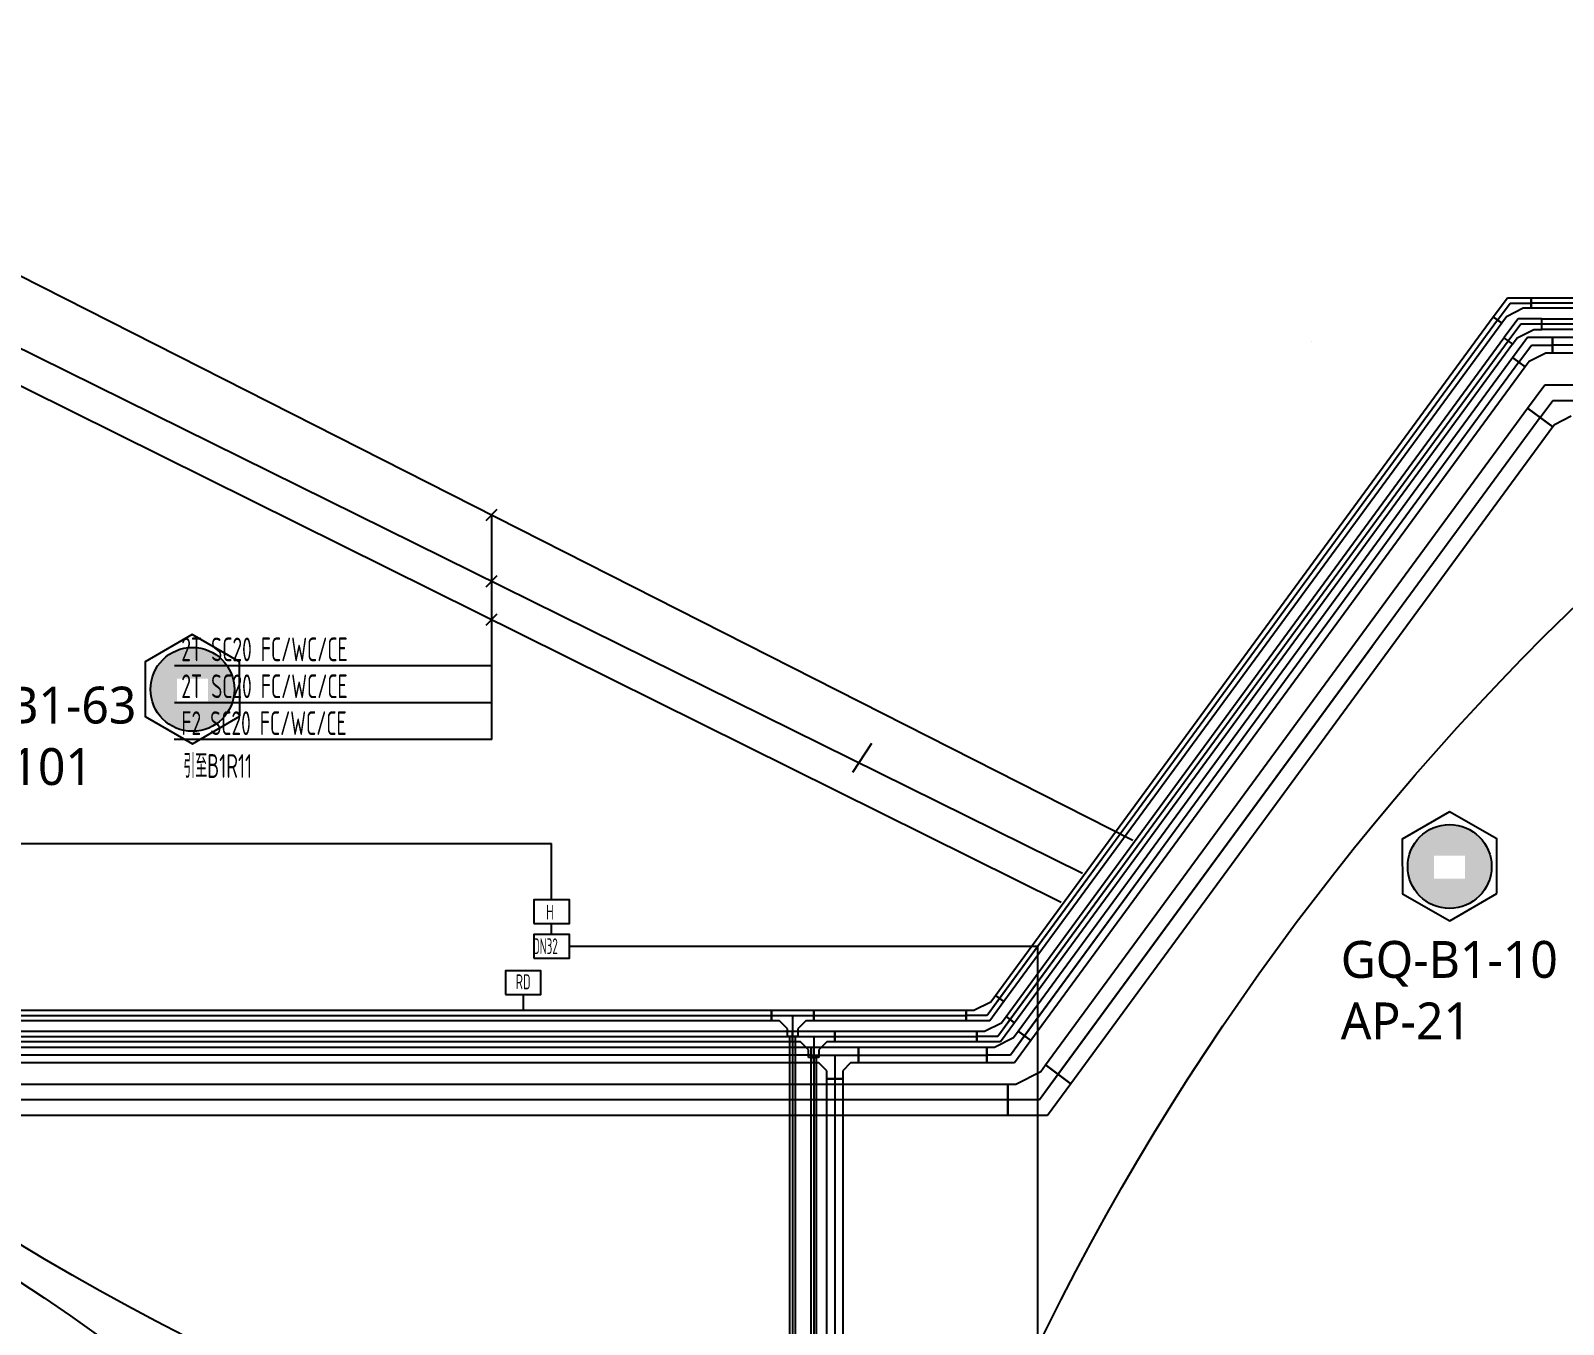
# Model space of a CAD drawing. Extents: x 0 to 3879896, y -114000 to 391286.
# Drawn here: x 2071112 to 2100198, y 250090 to 274638 of the extents above; entities that cross this region are included whole.
import ezdxf

# ---------------------------------------------------------------- set-up
doc = ezdxf.new("R2010")
doc.units = 0
doc.header["$LTSCALE"] = 1000
doc.header["$MEASUREMENT"] = 0
doc.layers.get('0').update_dxf_attribs({"linetype": 'CONTINUOUS'})
for name, color, linetype in [('AP', 7, 'CONTINUOUS'), ('CABLETRAY_DOTE', 5, 'CONTINUOUS'), ('CABLETRAY_WEAK', 6, 'CONTINUOUS'), ('T-BSA TEXT', 7, '485_LINE'), ('T-C-CHANNELS', 30, 'CONTINUOUS'), ('T-I-CHANNELS', 2, 'CONTINUOUS'), ('T-METER DATA', 150, 'C_LINE'), ('T-R-INTEGRATE', 1, 'CONTINUOUS'), ('T-SYSTEM BLOCK', 4, 'CONTINUOUS'), ('T-TEXT', 7, 'CONTINUOUS'), ('T-TL', 2, 'CONTINUOUS'), ('T-铁塔', 3, 'CONTINUOUS'), ('WALL', 2, 'CONTINUOUS'), ('WIRE-通讯', 4, 'CONTINUOUS')]:
    doc.layers.add(name, color=color, linetype=linetype)
doc.styles.add('GBSTYLE', font='gbxwxt.shx', dxfattribs={"width": 0.6, "bigfont": 'gbhzfs.shx'})
doc.styles.get("Standard").update_dxf_attribs({"font": 'GBENOR', "bigfont": 'GBCBIG'})
doc.linetypes.add('485_LINE', pattern='A,25.7,-3.58,["485",Standard,S=2.54,R=0,X=-3.2,Y=-1.27],-3.85', length=33.13)
doc.linetypes.add('C_LINE', pattern='A,25.7,-2.08,["C",Standard,S=2.54,R=0,X=-0.54,Y=-1.27],-2.35', length=30.13)

# ---------------------------------------------------------------- blocks, each defined once
blk = doc.blocks.new('空调抄费表')
at = {"layer": 'T-SYSTEM BLOCK'}
blk.add_lwpolyline([(-338, 0), (338, 0), (338, 450), (-338, 450)], close=True, dxfattribs=at)
at = {"layer": 'T-TEXT', "style": 'GBSTYLE', "width": 0.7}
blk.add_text('H', height=281, dxfattribs=at).set_placement((-106, 76))
blk = doc.blocks.new('$C30311172003108')
at = {"layer": 'T-SYSTEM BLOCK'}
blk.add_lwpolyline([(-0.9, 0), (0.9, 0), (0.9, 1.2), (-0.9, 1.2)], close=True, dxfattribs=at)
at = {"style": 'GBSTYLE', "width": 0.8, "flags": 9}
blk.add_attdef('A', (0, 0), '', height=0.00003, dxfattribs=at)
at = {"layer": 'T-TEXT', "color": 7, "style": 'GBSTYLE', "width": 0.7}
blk.add_text('RD', height=0.75, dxfattribs=at).set_placement((-0.382, 0.264))

msp = doc.modelspace()

# ---------------------------------------------------------------- hatches: boundary and pattern name
at = {"layer": 'WALL', "linetype": 'ByBlock'}
h = msp.add_hatch(dxfattribs=at)
h.set_pattern_fill('ESCHER', color=3)
h.set_pattern_definition([(60, (-803066.084, -2139626.929), (-30.47999999, -7e-09), [27.94, -2.54]), (180, (-803066.084, -2139626.929), (15.24, -26.3964543), [27.94, -2.54]), (300, (-803066.084, -2139626.929), (30.47999999, -7e-09), [27.94, -2.54]), (60, (-803063.544, -2139626.929), (-30.47999999, -7e-09), [5.08, -25.4]), (300, (-803063.544, -2139626.929), (30.47999999, -7e-09), [5.08, -25.4]), (60, (-803067.354, -2139624.73), (-30.47999999, -7e-09), [5.08, -25.4]), (180, (-803067.354, -2139624.73), (15.24, -26.3964543), [5.08, -25.4]), (300, (-803067.354, -2139629.128), (30.47999999, -7e-09), [5.08, -25.4]), (180, (-803067.354, -2139629.128), (15.24, -26.3964543), [5.08, -25.4]), (60, (-803076.244, -2139626.929), (-30.47999999, -7e-09), [5.08, -25.4]), (300, (-803076.244, -2139626.929), (30.47999999, -7e-09), [5.08, -25.4]), (60, (-803061.004, -2139635.727), (-30.47999999, -7e-09), [5.08, -25.4]), (180, (-803061.004, -2139635.727), (15.24, -26.3964543), [5.08, -25.4]), (300, (-803061.004, -2139618.13), (30.47999999, -7e-09), [5.08, -25.4]), (180, (-803061.004, -2139618.13), (15.24, -26.3964543), [5.08, -25.4]), (0, (-803061.004, -2139622.53), (-15.24, 26.3964543), [17.78, -12.7]), (0, (-803061.004, -2139631.328), (-15.24, 26.3964543), [17.78, -12.7]), (120, (-803064.814, -2139620.33), (-30.47999999, 7e-09), [17.78, -12.7]), (120, (-803072.434, -2139624.73), (-30.47999999, 7e-09), [17.78, -12.7]), (240, (-803072.434, -2139629.128), (15.23999999, -26.3964543), [17.78, -12.7]), (240, (-803064.814, -2139633.528), (15.23999999, -26.3964543), [17.78, -12.7])])
h.paths.add_polyline_path([(2073385.7, 262139.2, 1), (2074977.6, 262139.2, 1)])
h.paths.add_polyline_path([(2074476.1, 262344.2), (2074476.1, 261909.7), (2073888, 261909.7), (2073888, 262344.2)], flags=16)
h = msp.add_hatch(dxfattribs=at)
h.set_pattern_fill('ESCHER', color=3)
h.set_pattern_definition([(60, (-779207.8, -2142988.995), (-30.47999999, -7e-09), [27.94, -2.54]), (180, (-779207.8, -2142988.995), (15.24, -26.3964543), [27.94, -2.54]), (300, (-779207.8, -2142988.995), (30.47999999, -7e-09), [27.94, -2.54]), (60, (-779205.26, -2142988.995), (-30.47999999, -7e-09), [5.08, -25.4]), (300, (-779205.26, -2142988.995), (30.47999999, -7e-09), [5.08, -25.4]), (60, (-779209.07, -2142986.795), (-30.47999999, -7e-09), [5.08, -25.4]), (180, (-779209.07, -2142986.795), (15.24, -26.3964543), [5.08, -25.4]), (300, (-779209.07, -2142991.194), (30.47999999, -7e-09), [5.08, -25.4]), (180, (-779209.07, -2142991.194), (15.24, -26.3964543), [5.08, -25.4]), (60, (-779217.96, -2142988.995), (-30.47999999, -7e-09), [5.08, -25.4]), (300, (-779217.96, -2142988.995), (30.47999999, -7e-09), [5.08, -25.4]), (60, (-779202.72, -2142997.793), (-30.47999999, -7e-09), [5.08, -25.4]), (180, (-779202.72, -2142997.793), (15.24, -26.3964543), [5.08, -25.4]), (300, (-779202.72, -2142980.196), (30.47999999, -7e-09), [5.08, -25.4]), (180, (-779202.72, -2142980.196), (15.24, -26.3964543), [5.08, -25.4]), (0, (-779202.72, -2142984.595), (-15.24, 26.3964543), [17.78, -12.7]), (0, (-779202.72, -2142993.394), (-15.24, 26.3964543), [17.78, -12.7]), (120, (-779206.53, -2142982.395), (-30.47999999, 7e-09), [17.78, -12.7]), (120, (-779214.15, -2142986.795), (-30.47999999, 7e-09), [17.78, -12.7]), (240, (-779214.15, -2142991.194), (15.23999999, -26.3964543), [17.78, -12.7]), (240, (-779206.53, -2142995.594), (15.23999999, -26.3964543), [17.78, -12.7])])
h.paths.add_polyline_path([(2097244, 258777.1, 1), (2098835.9, 258777.1, 1)])
h.paths.add_polyline_path([(2098334.3, 258982.1), (2098334.3, 258547.6), (2097746.3, 258547.6), (2097746.3, 258982.1)], flags=16)

# ---------------------------------------------------------------- linework, layer by layer
at = {"color": 8, "elevation": 0}
msp.add_lwpolyline([(2087071.2, 261114), (2086705.6, 260561.5)], dxfattribs=at)
at = {"layer": 'CABLETRAY_DOTE'}
for p, q in [((2098949.2, 269147.9, 0), (2099185.9, 269470.4, 0)), ((2099185.9, 269470.4, 0), (2099585.9, 269470.4, 0)), ((2118362.1, 269470.4, 0), (2099585.9, 269470.4, 0)), ((2098949.2, 269147.9, 0), (2089500, 256272.9, 0)), ((2095421.2, 268747.9, 0), (2095421.2, 268747.9, 0)), ((2099759.6, 267297.9, 0), (2099996.3, 267620.4, 0)), ((2099996.3, 267620.4, 0), (2100396.3, 267620.4, 0)), ((2099759.6, 267297.9, 0), (2090612.2, 254834.2, 0)), ((2089500, 256272.9, 0), (2089263.3, 255950.5, 0)), ((2058820.4, 255950.5, 0), (2085171.4, 255950.5, 0)), ((2085171.4, 255950.5, 0), (2085971.4, 255950.5, 0)), ((2085571.4, 255950.5, 0), (2085571.4, 255550.5, 0)), ((2085971.4, 255950.5, 0), (2088863.3, 255950.5, 0)), ((2089263.3, 255950.5, 0), (2088863.3, 255950.5, 0)), ((2059221.4, 255550.5, 0), (2085571.4, 255550.5, 0)), ((2085571.4, 255550.5, 0), (2085571.4, 232800.5, 0)), ((2085971.4, 255150.5, 0), (2085971.4, 232950.5, 0)), ((2090612.2, 254834.2, 0), (2090257.2, 254350.5, 0)), ((2089657.2, 254350.5, 0), (2060120.4, 254350.5, 0)), ((2090257.2, 254350.5, 0), (2089657.2, 254350.5, 0))]:
    msp.add_line(p, q, dxfattribs=at)
at = {"layer": 'CABLETRAY_DOTE', "linetype": 'ByBlock'}
for p, q in [((2099388.5, 269070.4, 0), (2099151.8, 268747.9, 0)), ((2099788.5, 269070.4, 0), (2099388.5, 269070.4, 0)), ((2117744, 269070.4, 0), (2099788.5, 269070.4, 0)), ((2099151.8, 268747.9, 0), (2089702.6, 255872.9, 0)), ((2099354.4, 268347.9, 0), (2099591.1, 268670.4, 0)), ((2099591.1, 268670.4, 0), (2099991.1, 268670.4, 0)), ((2117243.5, 268670.4, 0), (2099991.1, 268670.4, 0)), ((2099354.4, 268347.9, 0), (2089971.4, 255563.3, 0)), ((2089702.6, 255872.9, 0), (2089465.9, 255550.5, 0)), ((2085571.4, 255550.5, 0), (2086371.4, 255550.5, 0)), ((2085971.4, 255550.5, 0), (2085971.4, 255150.5, 0)), ((2086371.4, 255550.5, 0), (2089065.9, 255550.5, 0)), ((2089465.9, 255550.5, 0), (2089065.9, 255550.5, 0)), ((2089971.4, 255563.3, 0), (2089705.2, 255200.5, 0)), ((2085921.4, 255200.5, 0), (2059615.7, 255200.5, 0)), ((2085921.4, 255200.5, 0), (2086821.4, 255200.5, 0)), ((2086371.4, 255200.5, 0), (2086371.4, 254750.5, 0)), ((2086821.4, 255200.5, 0), (2089255.2, 255200.5, 0)), ((2089705.2, 255200.5, 0), (2089255.2, 255200.5, 0)), ((2086371.4, 254750.5, 0), (2086371.4, 233250.5, 0))]:
    msp.add_line(p, q, dxfattribs=at)
at = {"layer": 'CABLETRAY_WEAK', "linetype": 'ByBlock'}
for p, q in [((2099337.8, 269170.4, 0), (2099071.2, 268807.1, 0)), ((2099788.5, 269170.4, 0), (2099337.8, 269170.4, 0)), ((2099788.5, 268970.4, 0), (2099788.5, 269170.4, 0)), ((2099788.5, 269170.4, 0), (2117744, 269170.4, 0)), ((2099788.5, 268970.4, 0), (2099788.5, 269170.4, 0)), ((2089622, 255932.1, 0), (2099071.2, 268807.1, 0)), ((2099071.2, 268807.1, 0), (2099232.4, 268688.8, 0)), ((2099071.2, 268807.1, 0), (2099232.4, 268688.8, 0)), ((2099232.4, 268688.8, 0), (2099321.2, 268809.7, 0)), ((2099321.2, 268809.7, 0), (2099638.5, 268970.4, 0)), ((2099638.5, 268970.4, 0), (2099788.5, 268970.4, 0)), ((2117744, 268970.4, 0), (2099788.5, 268970.4, 0)), ((2099232.4, 268688.8, 0), (2089783.2, 255813.8, 0)), ((2089215.9, 255650.5, 0), (2089533.2, 255811.2, 0)), ((2089783.2, 255813.8, 0), (2089516.6, 255450.5, 0)), ((2089533.2, 255811.2, 0), (2089622, 255932.1, 0)), ((2089783.2, 255813.8, 0), (2089622, 255932.1, 0)), ((2089622, 255932.1, 0), (2089783.2, 255813.8, 0)), ((2085571.4, 255650.5, 0), (2086371.4, 255650.5, 0)), ((2085571.4, 255450.5, 0), (2085571.4, 255650.5, 0)), ((2085721.4, 255450.5, 0), (2085571.4, 255450.5, 0)), ((2085871.4, 255300.5, 0), (2085721.4, 255450.5, 0)), ((2086221.4, 255450.5, 0), (2086071.4, 255300.5, 0)), ((2086371.4, 255450.5, 0), (2086221.4, 255450.5, 0)), ((2086371.4, 255650.5, 0), (2086371.4, 255450.5, 0)), ((2086371.4, 255450.5, 0), (2086371.4, 255650.5, 0)), ((2086371.4, 255650.5, 0), (2089065.9, 255650.5, 0)), ((2089065.9, 255450.5, 0), (2086371.4, 255450.5, 0)), ((2089065.9, 255650.5, 0), (2089065.9, 255450.5, 0)), ((2089065.9, 255450.5, 0), (2089065.9, 255650.5, 0)), ((2089065.9, 255650.5, 0), (2089215.9, 255650.5, 0)), ((2089516.6, 255450.5, 0), (2089065.9, 255450.5, 0)), ((2085871.4, 255150.5, 0), (2085871.4, 255300.5, 0)), ((2086071.4, 255150.5, 0), (2085871.4, 255150.5, 0)), ((2086071.4, 255300.5, 0), (2086071.4, 255150.5, 0))]:
    msp.add_line(p, q, dxfattribs=at)
at = {"layer": 'CABLETRAY_WEAK'}
for p, q in [((2095421.2, 268747.9, 0), (2095421.2, 268747.9, 0)), ((2095421.2, 268747.9, 0), (2095421.2, 268747.9, 0)), ((2059221.4, 255650.5, 0), (2085571.4, 255650.5, 0)), ((2085571.4, 255450.5, 0), (2059221.4, 255450.5, 0)), ((2085571.4, 255650.5, 0), (2085571.4, 255450.5, 0)), ((2085921.4, 232950.5, 0), (2085921.4, 255150.5, 0)), ((2085921.4, 255150.5, 0), (2086021.4, 255150.5, 0)), ((2086021.4, 255150.5, 0), (2086021.4, 232950.5, 0))]:
    msp.add_line(p, q, dxfattribs=at)
at = {"layer": 'T-BSA TEXT', "linetype": 'ByBlock'}
for p, q in [((2079754.7, 265343.4, 0), (2079966.8, 265555.5, 0)), ((2079860.8, 261186.7, 0), (2079860.8, 265449.5, 0)), ((2079754.7, 264085.9, 0), (2079966.8, 264298.1, 0)), ((2079754.7, 263357.8, 0), (2079966.8, 263569.9, 0)), ((2079860.8, 262586.7, 0), (2073841.7, 262586.7, 0)), ((2079860.8, 261886.7, 0), (2073841.7, 261886.7, 0)), ((2079860.8, 261186.7, 0), (2073836.9, 261186.7, 0))]:
    msp.add_line(p, q, dxfattribs=at)
at = {"layer": 'T-C-CHANNELS'}
for p, q in [((2099517.7, 267475.4, 0), (2099844.3, 267920.4, 0)), ((2099844.3, 267920.4, 0), (2100396.3, 267920.4, 0)), ((2090370.3, 255011.7, 0), (2099517.7, 267475.4, 0)), ((2100001.4, 267120.4, 0), (2099517.7, 267475.4, 0)), ((2099517.7, 267475.4, 0), (2100001.4, 267120.4, 0)), ((2100346.3, 267320.4, 0), (2100031, 267160.7, 0)), ((2100001.4, 267120.4, 0), (2090854, 254656.7, 0)), ((2100031, 267160.7, 0), (2100001.4, 267120.4, 0)), ((2089807.2, 254650.5, 0), (2090281.6, 254890.8, 0)), ((2090281.6, 254890.8, 0), (2090370.3, 255011.7, 0)), ((2090854, 254656.7, 0), (2090370.3, 255011.7, 0)), ((2090370.3, 255011.7, 0), (2090854, 254656.7, 0)), ((2060120.4, 254650.5, 0), (2089657.2, 254650.5, 0)), ((2089657.2, 254650.5, 0), (2089657.2, 254050.5, 0)), ((2089657.2, 254050.5, 0), (2089657.2, 254650.5, 0)), ((2089657.2, 254650.5, 0), (2089807.2, 254650.5, 0)), ((2090854, 254656.7, 0), (2090409.1, 254050.5, 0)), ((2089657.2, 254050.5, 0), (2060120.4, 254050.5, 0)), ((2090409.1, 254050.5, 0), (2089657.2, 254050.5, 0))]:
    msp.add_line(p, q, dxfattribs=at)
at = {"layer": 'T-C-CHANNELS', "linetype": 'ByBlock'}
for p, q in [((2096576.7, 262961.2), (2090257.2, 254350.5)), ((2091442, 258919.1), (2089263.3, 255950.5, 0)), ((2091941.1, 258923.1), (2089465.9, 255550.5, 0)), ((2092540.4, 259063.5), (2089705.2, 255200.5, 0))]:
    msp.add_line(p, q, dxfattribs=at)
at = {"layer": 'T-I-CHANNELS'}
for p, q in [((2098868.6, 269207.1, 0), (2099135.2, 269570.4, 0)), ((2099435.9, 269370.4, 0), (2099118.6, 269209.7, 0)), ((2099135.2, 269570.4, 0), (2099585.9, 269570.4, 0)), ((2099585.9, 269370.4, 0), (2099435.9, 269370.4, 0)), ((2099585.9, 269370.4, 0), (2099585.9, 269570.4, 0)), ((2099585.9, 269570.4, 0), (2118362.1, 269570.4, 0)), ((2099585.9, 269570.4, 0), (2099585.9, 269370.4, 0)), ((2118362.1, 269370.4, 0), (2099585.9, 269370.4, 0)), ((2089419.4, 256332.1, 0), (2098868.6, 269207.1, 0)), ((2099029.8, 269088.8, 0), (2089580.6, 256213.8, 0)), ((2099029.8, 269088.8, 0), (2098868.6, 269207.1, 0)), ((2098868.6, 269207.1, 0), (2099029.8, 269088.8, 0)), ((2099118.6, 269209.7, 0), (2099029.8, 269088.8, 0)), ((2089330.6, 256211.2, 0), (2089419.4, 256332.1, 0)), ((2089580.6, 256213.8, 0), (2089419.4, 256332.1, 0)), ((2089419.4, 256332.1, 0), (2089580.6, 256213.8, 0)), ((2058820.4, 256050.5, 0), (2085171.4, 256050.5, 0)), ((2085171.4, 256050.5, 0), (2085171.4, 255850.5, 0)), ((2085171.4, 256050.5, 0), (2085971.4, 256050.5, 0)), ((2085171.4, 255850.5, 0), (2085171.4, 256050.5, 0)), ((2085971.4, 256050.5, 0), (2085971.4, 255850.5, 0)), ((2085971.4, 255850.5, 0), (2085971.4, 256050.5, 0)), ((2085971.4, 256050.5, 0), (2088863.3, 256050.5, 0)), ((2088863.3, 256050.5, 0), (2088863.3, 255850.5, 0)), ((2088863.3, 255850.5, 0), (2088863.3, 256050.5, 0)), ((2088863.3, 256050.5, 0), (2089013.3, 256050.5, 0)), ((2089013.3, 256050.5, 0), (2089330.6, 256211.2, 0)), ((2089580.6, 256213.8, 0), (2089314, 255850.5, 0)), ((2085171.4, 255850.5, 0), (2058820.4, 255850.5, 0)), ((2085321.4, 255850.5, 0), (2085171.4, 255850.5, 0)), ((2085471.4, 255700.5, 0), (2085321.4, 255850.5, 0)), ((2085471.4, 255550.5, 0), (2085471.4, 255700.5, 0)), ((2085821.4, 255850.5, 0), (2085671.4, 255700.5, 0)), ((2085671.4, 255700.5, 0), (2085671.4, 255550.5, 0)), ((2085971.4, 255850.5, 0), (2085821.4, 255850.5, 0)), ((2088863.3, 255850.5, 0), (2085971.4, 255850.5, 0)), ((2089314, 255850.5, 0), (2088863.3, 255850.5, 0)), ((2085671.4, 255550.5, 0), (2085471.4, 255550.5, 0)), ((2085521.4, 232800.5, 0), (2085521.4, 255550.5, 0)), ((2085521.4, 255550.5, 0), (2085621.4, 255550.5, 0)), ((2085621.4, 255550.5, 0), (2085621.4, 232800.5, 0))]:
    msp.add_line(p, q, dxfattribs=at)
at = {"layer": 'T-METER DATA', "linetype": 'ByBlock'}
for p, q in [((2069973.1, 259215.3), (2080998.7, 259215.3)), ((2080998.7, 258144.4, 0), (2080998.7, 259215.3, 0))]:
    msp.add_line(p, q, dxfattribs=at)
at = {"layer": 'T-METER DATA'}
for p, q in [((2081336.2, 257264.9, 0), (2090218.4, 257264.9, 0)), ((2090218.4, 257264.9, 0), (2090218.4, 246560.1, 0))]:
    msp.add_line(p, q, dxfattribs=at)
at = {"layer": 'T-METER DATA', "color": 1, "linetype": 'ByBlock'}
for centre in [(2096786.1, 294399.5), (2135196, 227796.6), (2043412.9, 209129.9)]:
    msp.add_circle(centre, 50000, dxfattribs=at)
at = {"layer": 'T-R-INTEGRATE', "linetype": 'ByBlock', "elevation": 0}
for points in [[(2068473, 269113.2), (2090670.7, 258101.2)], [(2080458.9, 256350.5), (2080458.9, 256050.5)]]:
    msp.add_lwpolyline(points, dxfattribs=at)
at = {"layer": 'T-SYSTEM BLOCK'}
msp.add_line((2080998.7, 257489.9, 0), (2080998.7, 257694.4, 0), dxfattribs=at)
at = {"layer": 'T-SYSTEM BLOCK', "elevation": 0}
msp.add_lwpolyline([(2080661.2, 257039.9), (2081336.2, 257039.9), (2081336.2, 257489.9), (2080661.2, 257489.9)], close=True, dxfattribs=at)
at = {"layer": 'T-TL'}
msp.add_line((2069988.3, 270454.3, 0), (2092029.7, 259276.9, 0), dxfattribs=at)
at = {"layer": 'T-TL', "elevation": 0}
msp.add_lwpolyline([(2069043, 269536.9), (2091074.5, 258651.5)], dxfattribs=at)
at = {"layer": 'T-铁塔', "linetype": 'ByBlock'}
for p, q in [((2099233.5, 268436.7, 0), (2099515.1, 268820.4, 0)), ((2099515.1, 268820.4, 0), (2099991.1, 268820.4, 0)), ((2099991.1, 268520.4, 0), (2099991.1, 268820.4, 0)), ((2099991.1, 268820.4, 0), (2117243.5, 268820.4, 0)), ((2099991.1, 268820.4, 0), (2099991.1, 268520.4, 0)), ((2099866.1, 268520.4, 0), (2099549.3, 268360, 0)), ((2099991.1, 268520.4, 0), (2099866.1, 268520.4, 0)), ((2117243.5, 268520.4, 0), (2099991.1, 268520.4, 0)), ((2089850.5, 255652, 0), (2099233.5, 268436.7, 0)), ((2099475.3, 268259.2, 0), (2090092.4, 255474.5, 0)), ((2099475.3, 268259.2, 0), (2099233.5, 268436.7, 0)), ((2099233.5, 268436.7, 0), (2099475.3, 268259.2, 0)), ((2099549.3, 268360, 0), (2099475.3, 268259.2, 0)), ((2089405.2, 255350.5, 0), (2089761.8, 255531.1, 0)), ((2089761.8, 255531.1, 0), (2089850.5, 255652, 0)), ((2090092.4, 255474.5, 0), (2089781.2, 255050.5, 0)), ((2090092.4, 255474.5, 0), (2089850.5, 255652, 0)), ((2089850.5, 255652, 0), (2090092.4, 255474.5, 0)), ((2059615.7, 255350.5, 0), (2085921.4, 255350.5, 0)), ((2085921.4, 255350.5, 0), (2085921.4, 255050.5, 0)), ((2085921.4, 255350.5, 0), (2086821.4, 255350.5, 0)), ((2085921.4, 255050.5, 0), (2085921.4, 255350.5, 0)), ((2086821.4, 255350.5, 0), (2086821.4, 255050.5, 0)), ((2086821.4, 255050.5, 0), (2086821.4, 255350.5, 0)), ((2086821.4, 255350.5, 0), (2089255.2, 255350.5, 0)), ((2089255.2, 255350.5, 0), (2089255.2, 255050.5, 0)), ((2089255.2, 255050.5, 0), (2089255.2, 255350.5, 0)), ((2089255.2, 255350.5, 0), (2089405.2, 255350.5, 0)), ((2085921.4, 255050.5, 0), (2059615.7, 255050.5, 0)), ((2086071.4, 255050.5, 0), (2085921.4, 255050.5, 0)), ((2086221.4, 254900.5, 0), (2086071.4, 255050.5, 0)), ((2086221.4, 254750.5, 0), (2086221.4, 254900.5, 0)), ((2086671.4, 255050.5, 0), (2086521.4, 254900.5, 0)), ((2086521.4, 254900.5, 0), (2086521.4, 254750.5, 0)), ((2086821.4, 255050.5, 0), (2086671.4, 255050.5, 0)), ((2089255.2, 255050.5, 0), (2086821.4, 255050.5, 0)), ((2089781.2, 255050.5, 0), (2089255.2, 255050.5, 0)), ((2086221.4, 233250.5, 0), (2086221.4, 254750.5, 0)), ((2086221.4, 254750.5, 0), (2086521.4, 254750.5, 0)), ((2086521.4, 254750.5, 0), (2086221.4, 254750.5, 0)), ((2086521.4, 254750.5, 0), (2086521.4, 233250.5, 0))]:
    msp.add_line(p, q, dxfattribs=at)
at = {"layer": 'WALL', "color": 3, "linetype": 'ByBlock'}
for points in [[(2075079.6, 261628.4), (2075077, 262664), (2074178.8, 263179.5), (2073283.2, 262659.4), (2073285.9, 261623.8), (2074184, 261108.3)], [(2098937.9, 258266.3), (2098935.2, 259301.9), (2098037.1, 259817.4), (2097141.5, 259297.3), (2097144.1, 258261.7), (2098042.3, 257746.2)]]:
    msp.add_lwpolyline(points, close=True, dxfattribs=at)
for centre in [(2074181.7, 262139.2), (2098039.9, 258777.1)]:
    msp.add_circle(centre, 796, dxfattribs=at)

# ---------------------------------------------------------------- block references
at = {"layer": 'T-METER DATA'}
msp.add_blockref('空调抄费表', (2080998.7, 257694.4, 0), dxfattribs=at)
at = {"layer": 'WIRE-通讯', "xscale": 375, "yscale": 375, "zscale": 375}
msp.add_blockref('$C30311172003108', (2080458.9, 256350.5), dxfattribs=at)

# ---------------------------------------------------------------- texts
at = {"layer": 'AP', "color": 3, "char_height": 700, "attachment_point": 1}
for s, width, insert in [('{\\fMicrosoft YaHei|b0|i0|c134|p34;SP-B1-63\\P\\C1;B1-101}', 3709.59, (2069320.7, 262190.9)), ('{\\fMicrosoft YaHei|b0|i0|c134|p34;GQ-B1-10\\P\\C1;AP-21}', 4166.283, (2095973.7, 257365.1))]:
    msp.add_mtext_dynamic_manual_height_columns(s, width=width, gutter_width=12.5, heights=[0], dxfattribs=dict(at, insert=insert))
at = {"layer": 'T-BSA TEXT', "linetype": 'ByBlock', "style": 'GBSTYLE', "width": 0.7}
for s, p in [('2T SC20 FC/WC/CE', (2073970.8, 262672.7, 0)), ('2T SC20 FC/WC/CE', (2073970.8, 261972.7, 0)), ('F2 SC20 FC/WC/CE', (2073970.8, 261272.7, 0)), ('引至B1R11', (2074007.5, 260459.7, 0))]:
    msp.add_text(s, height=450, dxfattribs=at).set_placement(p)
at = {"layer": 'T-SYSTEM BLOCK', "color": 0, "style": 'GBSTYLE', "width": 0.6}
msp.add_text('DN32', height=300, dxfattribs=at).set_placement((2080638.7, 257116.2, 0))

doc.saveas('drawing.dxf')
